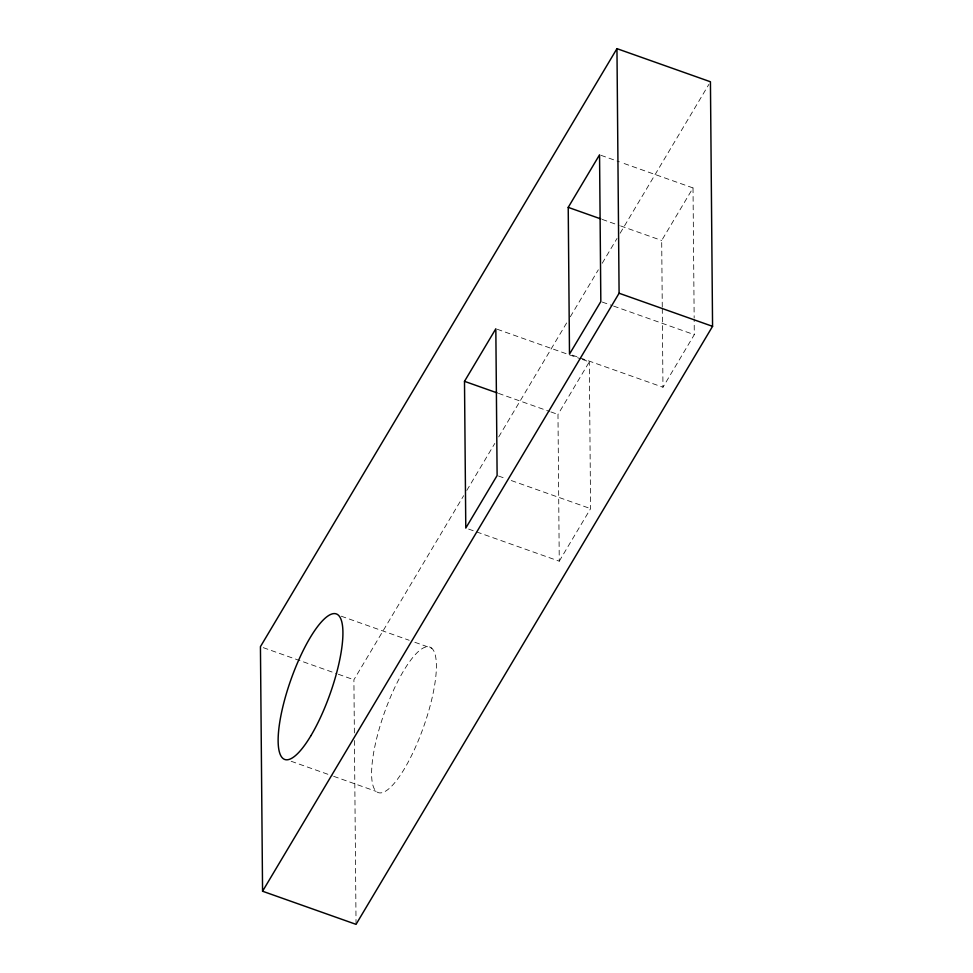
<?xml version="1.0" encoding="UTF-8"?>
<svg xmlns="http://www.w3.org/2000/svg" width="973" height="973" viewBox="0 0 973 973"><rect width="100%" height="100%" fill="white"/><g stroke="black" fill="none" stroke-linecap="round" stroke-linejoin="round"><path stroke-width="0.73" stroke-dasharray="4.87 3.65" d="M354.367 732.937L353.904 679.762L463.671 495.671M466.785 490.441L494.807 443.433M498.699 436.913L567.198 322.014M570.312 316.784L598.334 269.789M602.226 263.257L617.016 238.446M620.129 233.228L708.879 84.371M468.621 529.081L559.256 561.19L557.979 414.449L589.31 361.895L582.219 359.39M662.272 307.042L661.689 240.477L693.019 187.935L620.798 162.345M559.256 561.19L590.587 508.648L589.31 361.895M572.331 355.121L662.966 387.23L694.296 334.676L694.175 319.545M600.961 155.315L619.375 161.834M602.214 219.412L619.205 225.432M620.616 225.931L661.689 240.477M602.251 302.068L612.163 305.583M613.574 306.081L694.296 334.676M497.252 329.275L580.808 358.879M498.492 393.372L549.477 411.433M550.888 411.932L557.979 414.449M498.529 476.028L505.607 478.534M511.275 480.54L590.587 508.648M341.207 616.189L409.183 640.27M414.851 642.277L431.842 648.298A77.232 20.834 -70.5 0 1 404.415 768.755A77.232 20.834 -70.5 0 1 375.712 742.46A77.232 20.834 -70.5 0 1 431.842 648.298M263.269 647.653L336.913 673.742M338.324 674.253L353.904 679.762M291.158 761.275L332.231 775.822M333.654 776.32L376.137 791.377M693.019 187.935L694.163 318.037M662.285 308.563L662.966 387.23M354.44 740.538L356.045 924.35"/><path stroke-width="1.46" d="M616.955 48.65L260.436 646.656L262.564 891.232L356.045 924.35L712.564 326.344L710.436 81.768L616.955 48.65L619.096 293.238L262.564 891.232M464.498 381.331L495.829 328.777L497.118 475.529L465.787 528.084L464.498 381.331L497.081 392.873M568.22 207.371L599.55 154.816L600.827 301.569L569.497 354.111L568.22 207.371L600.791 218.901M619.096 293.238L712.564 326.344M310.946 735.637A77.232 20.834 -70.5 0 0 338.373 615.179A77.232 20.834 -70.5 0 0 282.243 709.341A77.232 20.834 -70.5 0 0 310.946 735.637"/></g></svg>
